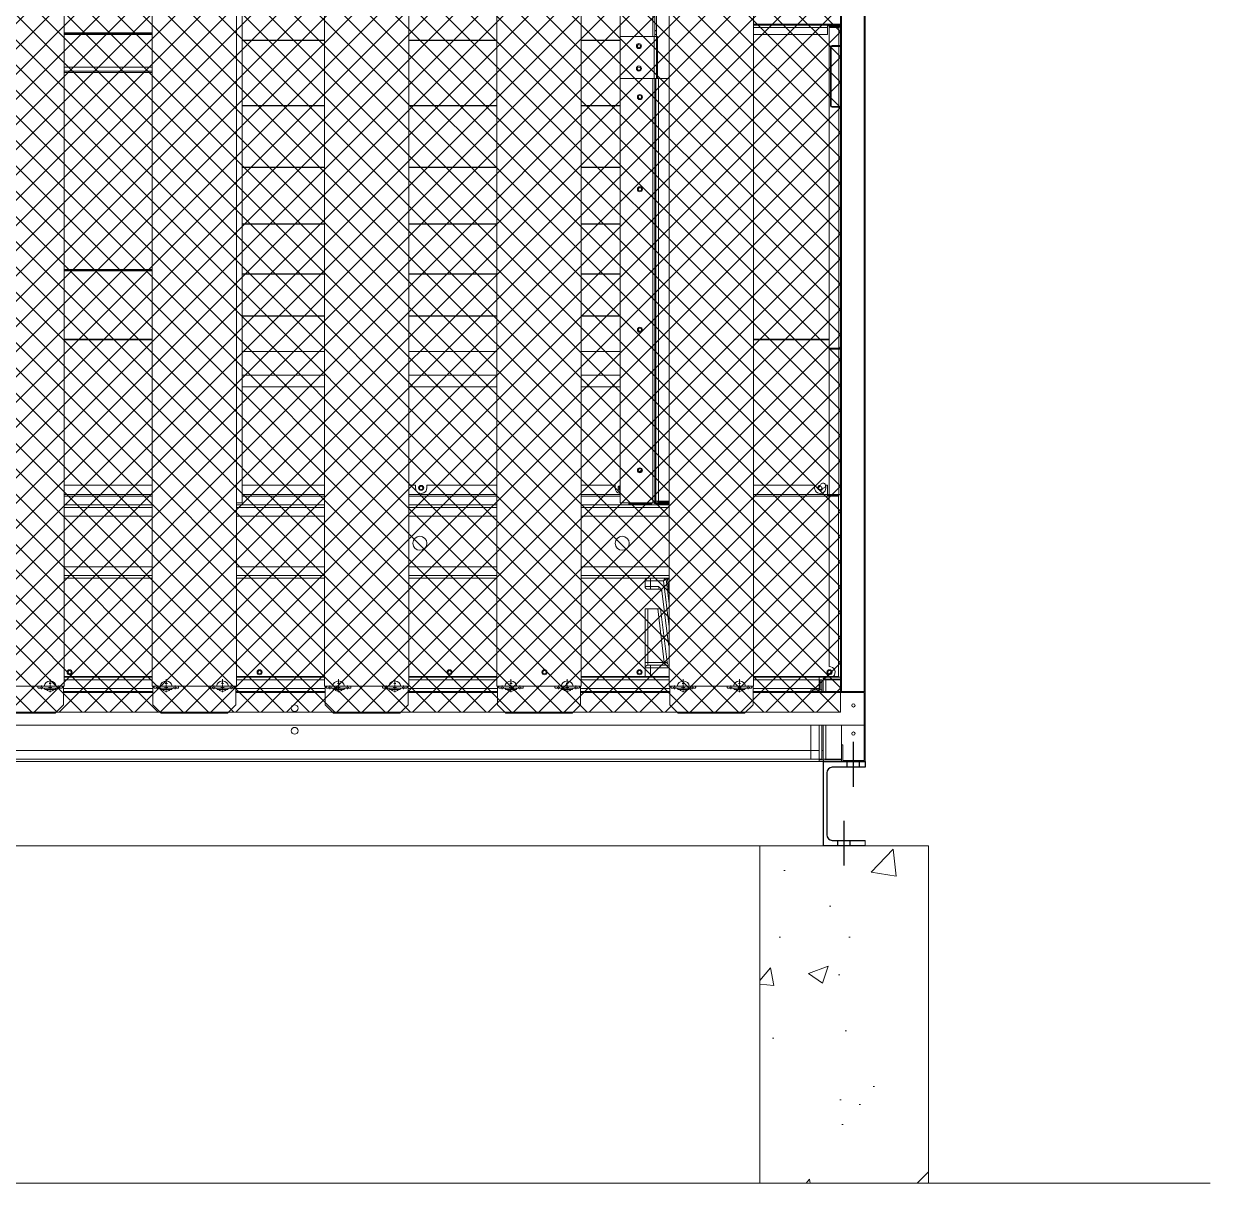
# Model space of a CAD drawing. Header units: millimetres. Extents: x -17070 to 40435, y -291348 to 29674.
# Drawn here: x 31982 to 34093, y 15712 to 17774 of the extents above; entities that cross this region are included whole.
import ezdxf

# ---------------------------------------------------------------- set-up
doc = ezdxf.new("R2010")
doc.units = ezdxf.units.MM
for name, pattern in [('ACISOTGL', [3, 2, -1]), ('CENTER', [2, 1.25, -0.25, 0.25, -0.25]), ('CENTERX2', [4, 2.5, -0.5, 0.5, -0.5])]:
    doc.linetypes.add(name, pattern=pattern)
for name, color, linetype, lineweight in [('AM_0', 7, 'Continuous', 50), ('AM_3', 6, 'ACISOTGL', 9), ('AM_7', 4, 'CENTER', 9)]:
    doc.layers.add(name, color=color, linetype=linetype, lineweight=lineweight)
doc.layers.add('냉각탑_기초', color=23, linetype='Continuous')

# ---------------------------------------------------------------- blocks, each defined once
blk = doc.blocks.new('2')
at = {"lineweight": 5}
h = blk.add_hatch(dxfattribs=at)
h.set_pattern_fill('ANSI37', scale=10)
h.set_pattern_definition([(45, (-1081643.614, -471753.683), (-22.4506403, 22.4506403), []), (135, (-1081643.614, -471753.683), (-22.4506403, -22.4506403), [])])
h.paths.add_polyline_path([(33434.7, 16549.7), (33434.7, 18649.7), (30525.7, 18649.7), (30525.7, 16549.7)])
at = {"lineweight": 20}
for p, q in [((33436.6, 19461.7), (33436.6, 16584.7)), ((33476.6, 19459.7), (33476.6, 16586.7)), ((33478.6, 19461.7), (33478.6, 16461.7)), ((33434.7, 18649.7), (33434.7, 16549.7)), ((32053.6, 16595.7), (32053.6, 18608.7)), ((32210.2, 16595.7), (32210.2, 18608.7)), ((32360.2, 16595.7), (32360.2, 18608.7)), ((32516.8, 16595.7), (32516.8, 18608.7)), ((32666.8, 16595.7), (32666.8, 18608.7)), ((32823.4, 16595.7), (32823.4, 18608.7)), ((32973.4, 16595.7), (32973.4, 18608.7)), ((33130, 16595.7), (33130, 18608.7)), ((33280, 16595.7), (33280, 18608.7)), ((31903.6, 16595.7), (32053.6, 16595.7)), ((32052.6, 16595.7), (32052.6, 16562.7)), ((32210.2, 16595.7), (32360.2, 16595.7)), ((32211.2, 16595.7), (32211.2, 16562.7)), ((32359.2, 16595.7), (32359.2, 16562.7)), ((32516.8, 16595.7), (32666.8, 16595.7)), ((32517.8, 16595.7), (32517.8, 16562.7)), ((32665.8, 16595.7), (32665.8, 16562.7)), ((32823.4, 16595.7), (32973.4, 16595.7)), ((32824.4, 16595.7), (32824.4, 16562.7)), ((32972.4, 16595.7), (32972.4, 16562.7)), ((33130, 16595.7), (33280, 16595.7)), ((33131, 16595.7), (33131, 16562.7)), ((33279, 16595.7), (33279, 16562.7)), ((32211.2, 16586.7), (32052.6, 16586.7)), ((32211.2, 16584.7), (32052.6, 16584.7)), ((32517.8, 16586.7), (32359.2, 16586.7)), ((32517.8, 16584.7), (32359.2, 16584.7)), ((32824.4, 16586.7), (32665.8, 16586.7)), ((32824.4, 16584.7), (32665.8, 16584.7)), ((33131, 16586.7), (32972.4, 16586.7)), ((33131, 16584.7), (32972.4, 16584.7)), ((33478.6, 16586.7), (33279, 16586.7)), ((33476.6, 16584.7), (33279, 16584.7)), ((33476.6, 16584.7), (33476.6, 16463.7)), ((33434.7, 16549.7), (30525.7, 16549.7)), ((32052.6, 16562.7), (32037.6, 16547.7)), ((32211.2, 16562.7), (32226.2, 16547.7)), ((32359.2, 16562.7), (32344.2, 16547.7)), ((32517.8, 16562.7), (32532.8, 16547.7)), ((32665.8, 16562.7), (32650.8, 16547.7)), ((32824.4, 16562.7), (32839.4, 16547.7)), ((32972.4, 16562.7), (32957.4, 16547.7)), ((33131, 16562.7), (33146, 16547.7)), ((33279, 16562.7), (33264, 16547.7)), ((31919.6, 16547.7), (32037.6, 16547.7)), ((32226.2, 16547.7), (32344.2, 16547.7)), ((32532.8, 16547.7), (32650.8, 16547.7)), ((32839.4, 16547.7), (32957.4, 16547.7)), ((33146, 16547.7), (33264, 16547.7)), ((30480.6, 16526.7), (33476.6, 16526.7)), ((33436.6, 16461.7), (33436.6, 16526.7)), ((33436.6, 16491.7), (33438.6, 16491.7)), ((33438.6, 16463.7), (33438.6, 16491.7)), ((33478.6, 16461.7), (33436.6, 16461.7)), ((33476.6, 16463.7), (33438.6, 16463.7))]:
    blk.add_line(p, q, dxfattribs=at)
at = {"color": 7, "lineweight": 20}
for p, q in [((33436.6, 18454.3), (33436.6, 17501.1)), ((33478.6, 18435.7), (33478.6, 17519.7)), ((32370.3, 16921.8), (32370.3, 18336.5)), ((33478.6, 16616.8), (33478.6, 17519.7)), ((32053.6, 16918.3), (32210.2, 16918.3)), ((32053.6, 16913.6), (32210.2, 16913.6)), ((32360.2, 16918.3), (32516.8, 16918.3)), ((32360.2, 16913.6), (32516.8, 16913.6)), ((32666.8, 16918.3), (32823.4, 16918.3)), ((32666.8, 16913.6), (32823.4, 16913.6)), ((32973.4, 16918.3), (33130, 16918.3)), ((32973.4, 16913.6), (33130, 16913.6)), ((32053.6, 16898.3), (32210.2, 16898.3)), ((32360.2, 16898.3), (32516.8, 16898.3)), ((32666.8, 16898.3), (32823.4, 16898.3)), ((32973.4, 16898.3), (33130, 16898.3)), ((32210.2, 16808.3), (32053.6, 16808.3)), ((32516.8, 16808.3), (32360.2, 16808.3)), ((32823.4, 16808.3), (32666.8, 16808.3)), ((33130, 16808.3), (32973.4, 16808.3)), ((32210.2, 16793), (32053.6, 16793)), ((32210.2, 16788.3), (32053.6, 16788.3)), ((32516.8, 16793), (32360.2, 16793)), ((32516.8, 16788.3), (32360.2, 16788.3)), ((32823.4, 16793), (32666.8, 16793)), ((32823.4, 16788.3), (32666.8, 16788.3)), ((33130, 16793), (32973.4, 16793)), ((33130, 16788.3), (32973.4, 16788.3)), ((32210.2, 16613.3), (32053.6, 16613.3)), ((32462.6, 16613.3), (32360.2, 16613.3)), ((32464.6, 16613.3), (32516.8, 16613.3)), ((32666.8, 16613.3), (32823.4, 16613.3)), ((32973.4, 16613.3), (33130, 16613.3)), ((33280, 16613.3), (33431.6, 16613.3)), ((32210.2, 16611.7), (32053.6, 16611.7)), ((32210.2, 16611.7), (32053.6, 16611.7)), ((32210.2, 16607), (32053.6, 16607)), ((32516.8, 16611.7), (32360.2, 16611.7)), ((32462.6, 16611.7), (32360.2, 16611.7)), ((32516.8, 16607), (32360.2, 16607)), ((32464.6, 16611.7), (32516.8, 16611.7)), ((32823.4, 16611.7), (32666.8, 16611.7)), ((32666.8, 16611.7), (32823.4, 16611.7)), ((32823.4, 16607), (32666.8, 16607)), ((33130, 16611.7), (32973.4, 16611.7)), ((32973.4, 16611.7), (33130, 16611.7)), ((33130, 16607), (32973.4, 16607)), ((33396.9, 16611.7), (33280, 16611.7)), ((33280, 16611.7), (33431.6, 16611.7)), ((33396.9, 16607), (33280, 16607)), ((32052.6, 16591.7), (32211.2, 16591.7)), ((32359.2, 16591.7), (32517.8, 16591.7)), ((32665.8, 16591.7), (32824.4, 16591.7)), ((32972.4, 16591.7), (33131, 16591.7)), ((33279, 16591.7), (33396.9, 16591.7)), ((33396.9, 16481.7), (30560.3, 16481.7)), ((33396.9, 16466.4), (30560.3, 16466.4)), ((33396.9, 16461.7), (30560.3, 16461.7))]:
    blk.add_line(p, q, dxfattribs=at)
at = {"color": 7, "lineweight": 20, "ltscale": 0.324833}
for p, q in [((33042.9, 17751.8), (33042.9, 18336.5)), ((33100.9, 17751.8), (33100.9, 18336.5)), ((33104.4, 17751.8), (33104.4, 18336.5))]:
    blk.add_line(p, q, dxfattribs=at)
at = {"color": 7, "lineweight": 20, "ltscale": 0.022222}
blk.add_line((33107.6, 17791.8), (33107.6, 17751.8), dxfattribs=at)
at = {"color": 7, "lineweight": 20, "ltscale": 0.00658}
blk.add_line((33434.6, 17773.6), (33434.6, 17785.5), dxfattribs=at)
at = {"color": 7, "lineweight": 20, "ltscale": 0.000888889}
for p, q in [((33435, 17774.1), (33436.6, 17774.1)), ((33435, 17587.3), (33436.6, 17587.3)), ((33433, 17196.6), (33434.6, 17196.6)), ((33431.5, 16935.3), (33431.5, 16933.7)), ((33057.9, 16919.9), (33057.9, 16921.5)), ((33096.8, 16921.5), (33096.8, 16919.9)), ((32462.6, 16613.3), (32462.6, 16611.7)), ((32464.6, 16611.7), (32464.6, 16613.3)), ((33431.6, 16611.7), (33431.6, 16613.3))]:
    blk.add_line(p, q, dxfattribs=at)
at = {"color": 7, "lineweight": 20, "ltscale": 0.0205}
for p, q in [((33435, 17737.2), (33435, 17774.1)), ((33435, 17624.2), (33435, 17587.3))]:
    blk.add_line(p, q, dxfattribs=at)
at = {"color": 7, "lineweight": 20, "ltscale": 0.366889}
for p, q in [((32053.6, 17758.4), (32210.2, 17758.4)), ((32053.6, 17756.5), (32210.2, 17756.5)), ((32053.6, 17755.3), (32210.2, 17755.3)), ((32053.6, 17696.9), (32210.2, 17696.9)), ((32053.6, 17213.3), (32210.2, 17213.3)), ((32053.6, 17212.2), (32210.2, 17212.2)), ((32053.6, 16936.8), (32210.2, 16936.8)), ((32053.6, 16933.7), (32210.2, 16933.7))]:
    blk.add_line(p, q, dxfattribs=at)
at = {"color": 7, "lineweight": 20, "ltscale": 0.001931}
blk.add_line((33107.6, 17762.6), (33104.4, 17761.2), dxfattribs=at)
at = {"color": 7, "lineweight": 20, "ltscale": 0.001778}
for p, q in [((33104.4, 17755.3), (33107.6, 17755.3)), ((33401.6, 16607), (33398.4, 16607))]:
    blk.add_line(p, q, dxfattribs=at)
at = {"color": 7, "lineweight": 20, "ltscale": 0.119056}
for p, q in [((33280, 17773.6), (33434.6, 17773.6)), ((33280, 17772.6), (33434.6, 17772.6))]:
    blk.add_line(p, q, dxfattribs=at)
at = {"color": 7, "lineweight": 20, "ltscale": 0.106223}
for p, q in [((33411.5, 17771.8), (33280, 17771.8)), ((33411.5, 17767.4), (33280, 17767.4)), ((33280, 17755.3), (33411.5, 17755.3))]:
    blk.add_line(p, q, dxfattribs=at)
at = {"color": 7, "lineweight": 20, "ltscale": 0.011111}
for p, q in [((33431.5, 17771.8), (33411.5, 17771.8)), ((33411.5, 17770.7), (33431.5, 17770.7)), ((33478.6, 17519.7), (33478.6, 17499.7)), ((33478.6, 17499.7), (33478.6, 17519.7)), ((33411.5, 16936.8), (33431.5, 16936.8)), ((33431.5, 16935.3), (33411.5, 16935.3)), ((33411.5, 16933.7), (33431.5, 16933.7))]:
    blk.add_line(p, q, dxfattribs=at)
at = {"color": 7, "lineweight": 20, "ltscale": 0.002435}
blk.add_line((33411.5, 17771.8), (33411.5, 17767.4), dxfattribs=at)
at = {"color": 7, "lineweight": 20, "ltscale": 0.006739}
blk.add_line((33411.5, 17755.3), (33411.5, 17767.4), dxfattribs=at)
at = {"color": 7, "lineweight": 20, "ltscale": 0.000618889}
blk.add_line((33414.6, 17768.6), (33414.6, 17767.4), dxfattribs=at)
at = {"color": 7, "lineweight": 20, "ltscale": 0.009389}
for p, q in [((33414.6, 17768.6), (33431.5, 17768.6)), ((33414.6, 17767.4), (33431.5, 17767.4)), ((33414.6, 17197.2), (33431.5, 17197.2)), ((33414.6, 17195.4), (33431.5, 17195.4)), ((33411.5, 16953.7), (33411.5, 16936.8)), ((33414.6, 16936.8), (33431.5, 16936.8)), ((33478.6, 16616.8), (33478.6, 16633.7))]:
    blk.add_line(p, q, dxfattribs=at)
at = {"color": 7, "lineweight": 20, "ltscale": 0.316783}
blk.add_line((33414.6, 17767.4), (33414.6, 17197.2), dxfattribs=at)
at = {"color": 7, "lineweight": 20, "ltscale": 0.000403556}
blk.add_line((33431.5, 17771.8), (33431.5, 17772.6), dxfattribs=at)
at = {"color": 7, "lineweight": 20, "ltscale": 0.00222}
blk.add_line((33431.5, 17772.6), (33431.5, 17768.6), dxfattribs=at)
at = {"color": 7, "lineweight": 20, "ltscale": 0.000638044}
blk.add_line((33431.5, 17770.7), (33431.5, 17771.8), dxfattribs=at)
at = {"color": 7, "lineweight": 20, "ltscale": 0.017627}
blk.add_line((33431.5, 17735.7), (33431.5, 17767.4), dxfattribs=at)
at = {"color": 7, "lineweight": 20, "ltscale": 0.00164}
for p, q in [((33433, 17769.6), (33433, 17772.6)), ((33434.6, 17769.6), (33434.6, 17772.6))]:
    blk.add_line(p, q, dxfattribs=at)
at = {"color": 7, "lineweight": 20, "ltscale": 0.000590625}
blk.add_line((33434.6, 17772.6), (33434.6, 17773.6), dxfattribs=at)
at = {"color": 7, "lineweight": 20, "ltscale": 0.018559}
blk.add_line((33434.6, 17736.2), (33434.6, 17769.6), dxfattribs=at)
at = {"color": 7, "lineweight": 20, "ltscale": 0.373667}
for p, q in [((32516.8, 17744.9), (32370.3, 17744.9)), ((32516.8, 17744.4), (32370.3, 17744.4)), ((32823.4, 17744.9), (32666.8, 17744.9)), ((32823.4, 17744.4), (32666.8, 17744.4)), ((33042.9, 17744.9), (32973.4, 17744.9)), ((33042.9, 17744.4), (32973.4, 17744.4)), ((32516.8, 17628.8), (32370.3, 17628.8)), ((32516.8, 17628.3), (32370.3, 17628.3)), ((32823.4, 17628.8), (32666.8, 17628.8)), ((32823.4, 17628.3), (32666.8, 17628.3)), ((33042.9, 17628.8), (32973.4, 17628.8)), ((33042.9, 17628.3), (32973.4, 17628.3)), ((32516.8, 17519), (32370.3, 17519)), ((32516.8, 17518.5), (32370.3, 17518.5)), ((32823.4, 17519), (32666.8, 17519)), ((32823.4, 17518.5), (32666.8, 17518.5)), ((33042.9, 17519), (32973.4, 17519)), ((33042.9, 17518.5), (32973.4, 17518.5)), ((32516.8, 17418.3), (32370.3, 17418.3)), ((32516.8, 17417.9), (32370.3, 17417.9)), ((32823.4, 17418.3), (32666.8, 17418.3)), ((32823.4, 17417.9), (32666.8, 17417.9)), ((33042.9, 17418.3), (32973.4, 17418.3)), ((33042.9, 17417.9), (32973.4, 17417.9)), ((32516.8, 17329.4), (32370.3, 17329.4)), ((32516.8, 17329.1), (32370.3, 17329.1)), ((32823.4, 17329.4), (32666.8, 17329.4)), ((32823.4, 17329.1), (32666.8, 17329.1)), ((33042.9, 17329.4), (32973.4, 17329.4)), ((33042.9, 17329.1), (32973.4, 17329.1)), ((32516.8, 17254.5), (32370.3, 17254.5)), ((32516.8, 17254.2), (32370.3, 17254.2)), ((32823.4, 17254.5), (32666.8, 17254.5)), ((32823.4, 17254.2), (32666.8, 17254.2)), ((33042.9, 17254.5), (32973.4, 17254.5)), ((33042.9, 17254.2), (32973.4, 17254.2)), ((32516.8, 17191.5), (32370.3, 17191.5)), ((32516.8, 17191.3), (32370.3, 17191.3)), ((32823.4, 17191.5), (32666.8, 17191.5)), ((32823.4, 17191.3), (32666.8, 17191.3)), ((33042.9, 17191.5), (32973.4, 17191.5)), ((33042.9, 17191.3), (32973.4, 17191.3)), ((32516.8, 17149.1), (32370.3, 17149.1)), ((32516.8, 17149), (32370.3, 17149)), ((32823.4, 17149.1), (32666.8, 17149.1)), ((32823.4, 17149), (32666.8, 17149)), ((33042.9, 17149.1), (32973.4, 17149.1)), ((33042.9, 17149), (32973.4, 17149)), ((32516.8, 17128.5), (32370.3, 17128.5)), ((32516.8, 17128.4), (32370.3, 17128.4)), ((32823.4, 17128.5), (32666.8, 17128.5)), ((32823.4, 17128.4), (32666.8, 17128.4)), ((33042.9, 17128.5), (32973.4, 17128.5)), ((33042.9, 17128.4), (32973.4, 17128.4)), ((32370.3, 16936.8), (32516.8, 16936.8)), ((32370.3, 16933.7), (32516.8, 16933.7)), ((32666.8, 16936.8), (32823.4, 16936.8)), ((32666.8, 16933.7), (32823.4, 16933.7)), ((32973.4, 16936.8), (33042.9, 16936.8)), ((32973.4, 16933.7), (33042.9, 16933.7))]:
    blk.add_line(p, q, dxfattribs=at)
at = {"color": 7, "lineweight": 20, "ltscale": 0.033333}
for p, q in [((33102.9, 17751.8), (33042.9, 17751.8)), ((33042.9, 17676.8), (33102.9, 17676.8))]:
    blk.add_line(p, q, dxfattribs=at)
at = {"color": 7, "lineweight": 20, "ltscale": 0.041667}
for p, q in [((33042.9, 17676.8), (33042.9, 17751.8)), ((33102.9, 17751.8), (33102.9, 17676.8)), ((33107.6, 17751.8), (33107.6, 17676.8)), ((33109.1, 17751.8), (33109.1, 17676.8))]:
    blk.add_line(p, q, dxfattribs=at)
at = {"color": 7, "lineweight": 20, "ltscale": 0.002611}
for p, q in [((33102.9, 17751.8), (33107.6, 17751.8)), ((33102.9, 17676.8), (33107.6, 17676.8)), ((33105.9, 16925), (33110.6, 16925)), ((33396.9, 16611.7), (33396.9, 16607)), ((33403.6, 16607), (33408.3, 16607)), ((33401.6, 16589.7), (33396.9, 16589.7)), ((33396.9, 16466.4), (33396.9, 16461.7)), ((33401.6, 16466.4), (33396.9, 16466.4)), ((33403.6, 16466.4), (33408.3, 16466.4))]:
    blk.add_line(p, q, dxfattribs=at)
at = {"color": 7, "lineweight": 20, "ltscale": 0.000833333}
for p, q in [((33107.6, 17751.8), (33109.1, 17751.8)), ((33107.6, 17676.8), (33109.1, 17676.8)), ((33431.5, 16936.8), (33431.5, 16935.3)), ((33102.4, 16921.8), (33100.9, 16921.8)), ((33398.4, 16607), (33396.9, 16607)), ((33408.3, 16466.4), (33406.8, 16466.4)), ((33431.1, 16465.2), (33432.6, 16465.2))]:
    blk.add_line(p, q, dxfattribs=at)
at = {"color": 7, "lineweight": 20, "ltscale": 0.057667}
for p, q in [((33416.6, 17732.6), (33416.6, 17628.8)), ((33418.2, 17732.6), (33418.2, 17628.8))]:
    blk.add_line(p, q, dxfattribs=at)
at = {"color": 7, "lineweight": 20, "ltscale": 0.007667}
for p, q in [((33419.7, 17735.7), (33433.5, 17735.7)), ((33419.7, 17734.1), (33433.5, 17734.1)), ((33419.7, 17627.3), (33433.5, 17627.3)), ((33433.5, 17625.7), (33419.7, 17625.7))]:
    blk.add_line(p, q, dxfattribs=at)
at = {"color": 7, "lineweight": 20, "ltscale": 0.059333}
blk.add_line((33431.5, 17627.3), (33431.5, 17734.1), dxfattribs=at)
at = {"color": 7, "lineweight": 20, "ltscale": 0.059558}
blk.add_line((33434.6, 17627.1), (33434.6, 17734.3), dxfattribs=at)
at = {"color": 7, "lineweight": 20, "ltscale": 0.327778}
for p, q in [((32053.6, 17690.1), (32210.2, 17690.1)), ((32210.2, 17335.9), (32053.6, 17335.9)), ((32210.2, 17334.8), (32053.6, 17334.8))]:
    blk.add_line(p, q, dxfattribs=at)
at = {"color": 7, "lineweight": 20, "ltscale": 0.323889}
for p, q in [((32210.2, 17687.7), (32053.6, 17687.7)), ((32053.6, 17337.4), (32210.2, 17337.4)), ((32053.6, 17336.3), (32210.2, 17336.3))]:
    blk.add_line(p, q, dxfattribs=at)
at = {"color": 7, "lineweight": 20, "ltscale": 0.419444}
for p, q in [((33042.9, 16921.8), (33042.9, 17676.8)), ((33100.9, 16921.8), (33100.9, 17676.8)), ((33104.4, 16921.8), (33104.4, 17676.8))]:
    blk.add_line(p, q, dxfattribs=at)
at = {"color": 7, "lineweight": 20, "ltscale": 0.000833332}
blk.add_line((33105.9, 17676.8), (33104.4, 17676.8), dxfattribs=at)
at = {"color": 7, "lineweight": 20, "ltscale": 0.417667}
for p, q in [((33105.9, 16925), (33105.9, 17676.8)), ((33110.6, 16925), (33110.6, 17676.8))]:
    blk.add_line(p, q, dxfattribs=at)
at = {"color": 7, "lineweight": 20, "ltscale": 0.038056}
blk.add_line((33107.6, 17676.8), (33130, 17676.8), dxfattribs=at)
at = {"color": 7, "lineweight": 20, "ltscale": 0.037222}
blk.add_line((33130, 17676.8), (33109.1, 17676.8), dxfattribs=at)
at = {"color": 7, "lineweight": 20, "ltscale": 0.238045}
blk.add_line((33431.5, 17197.2), (33431.5, 17625.7), dxfattribs=at)
at = {"color": 7, "lineweight": 20, "ltscale": 0.236578}
blk.add_line((33434.6, 17199.4), (33434.6, 17625.2), dxfattribs=at)
at = {"color": 7, "lineweight": 20, "ltscale": 0.491279}
blk.add_line((33436.6, 16616.8), (33436.6, 17501.1), dxfattribs=at)
at = {"color": 7, "lineweight": 20, "ltscale": 0.009222}
blk.add_line((33478.6, 17517.7), (33478.6, 17501.1), dxfattribs=at)
at = {"color": 7, "lineweight": 20, "ltscale": 0.000833656}
for p, q in [((33104.4, 17213.3), (33105.9, 17213.3)), ((33104.4, 17212.2), (33105.9, 17212.2))]:
    blk.add_line(p, q, dxfattribs=at)
at = {"color": 7, "lineweight": 20, "ltscale": 0.134278}
for p, q in [((33280, 17213.3), (33414.6, 17213.3)), ((33280, 17212.2), (33414.6, 17212.2))]:
    blk.add_line(p, q, dxfattribs=at)
at = {"color": 7, "lineweight": 20, "ltscale": 0.008061}
blk.add_line((33434.6, 17196.6), (33434.6, 17211.1), dxfattribs=at)
at = {"color": 7, "lineweight": 20, "ltscale": 0.143679}
for p, q in [((33414.6, 16936.8), (33414.6, 17195.4)), ((33431.5, 16936.8), (33431.5, 17195.4)), ((33434.6, 16936.8), (33434.6, 17195.4))]:
    blk.add_line(p, q, dxfattribs=at)
at = {"color": 7, "lineweight": 20, "ltscale": 0.00103}
blk.add_line((33431.5, 17195.4), (33431.5, 17197.2), dxfattribs=at)
at = {"color": 7, "lineweight": 20, "ltscale": 0.001722}
for p, q in [((33434.6, 17195.4), (33431.5, 17195.4)), ((33411.5, 16933.7), (33411.5, 16936.8)), ((33434.6, 16936.8), (33431.5, 16936.8))]:
    blk.add_line(p, q, dxfattribs=at)
at = {"color": 7, "lineweight": 20, "ltscale": 0.00048142}
blk.add_line((33433, 17196.6), (33433, 17197.5), dxfattribs=at)
at = {"color": 7, "lineweight": 20, "ltscale": 0.000698042}
for p, q in [((33433, 17196.6), (33433, 17195.4)), ((33434.6, 17195.4), (33434.6, 17196.6))]:
    blk.add_line(p, q, dxfattribs=at)
at = {"color": 7, "lineweight": 20, "ltscale": 0.000157563}
blk.add_line((33434.3, 17198.5), (33434.6, 17198.5), dxfattribs=at)
at = {"color": 7, "lineweight": 20, "ltscale": 0.000501055}
blk.add_line((33434.6, 17198.5), (33434.6, 17199.4), dxfattribs=at)
at = {"color": 7, "lineweight": 20, "ltscale": 0.177888}
blk.add_line((32210.2, 16953.7), (32053.6, 16953.7), dxfattribs=at)
at = {"color": 7, "lineweight": 20, "ltscale": 0.171279}
for p, q in [((32516.8, 16953.7), (32370.3, 16953.7)), ((32678.6, 16953.7), (32666.8, 16953.7))]:
    blk.add_line(p, q, dxfattribs=at)
at = {"color": 7, "lineweight": 20, "ltscale": 0.002747}
for p, q in [((32678.6, 16948.7), (32678.6, 16953.7)), ((32698.6, 16953.7), (32698.6, 16948.7)), ((33033.6, 16948.7), (33033.6, 16953.7)), ((33388.6, 16948.7), (33388.6, 16953.7)), ((33408.6, 16953.7), (33408.6, 16948.7))]:
    blk.add_line(p, q, dxfattribs=at)
at = {"color": 7, "lineweight": 20, "ltscale": 0.186111}
for p, q in [((32823.4, 16953.7), (32698.6, 16953.7)), ((33033.6, 16953.7), (32973.4, 16953.7))]:
    blk.add_line(p, q, dxfattribs=at)
at = {"color": 7, "lineweight": 20, "ltscale": 0.000833626}
for p, q in [((33105.9, 16953.7), (33104.4, 16953.7)), ((33104.4, 16936.8), (33105.9, 16936.8)), ((33104.4, 16933.7), (33105.9, 16933.7)), ((33104.4, 16925.2), (33105.9, 16925.2))]:
    blk.add_line(p, q, dxfattribs=at)
at = {"color": 7, "lineweight": 20, "ltscale": 0.119834}
blk.add_line((33388.6, 16953.7), (33280, 16953.7), dxfattribs=at)
at = {"color": 7, "lineweight": 20, "ltscale": 0.001611}
blk.add_line((33411.5, 16953.7), (33408.6, 16953.7), dxfattribs=at)
at = {"color": 7, "lineweight": 20, "ltscale": 0.132556}
for p, q in [((33280, 16936.8), (33411.5, 16936.8)), ((33280, 16933.7), (33411.5, 16933.7))]:
    blk.add_line(p, q, dxfattribs=at)
at = {"color": 7, "lineweight": 20, "ltscale": 0.168309}
blk.add_line((33414.6, 16630.7), (33414.6, 16933.7), dxfattribs=at)
at = {"color": 7, "lineweight": 20, "ltscale": 0.177968}
blk.add_line((33431.1, 16933.7), (33431.1, 16613.3), dxfattribs=at)
at = {"color": 7, "lineweight": 20, "ltscale": 0.180579}
blk.add_line((33434.6, 16936.8), (33434.6, 16611.7), dxfattribs=at)
at = {"color": 7, "lineweight": 20, "ltscale": 0.032222}
for p, q in [((32360.2, 16921.8), (32370.3, 16921.8)), ((33100.9, 16921.8), (33042.9, 16921.8))]:
    blk.add_line(p, q, dxfattribs=at)
at = {"color": 7, "lineweight": 20, "ltscale": 0.000166668}
for p, q in [((33057.9, 16921.8), (33057.9, 16921.5)), ((33098.3, 16921.8), (33098.3, 16921.5))]:
    blk.add_line(p, q, dxfattribs=at)
at = {"color": 7, "lineweight": 20, "ltscale": 0.022444}
blk.add_line((33098.3, 16921.5), (33057.9, 16921.5), dxfattribs=at)
at = {"color": 7, "lineweight": 20, "ltscale": 0.021611}
for p, q in [((33096.8, 16921.5), (33057.9, 16921.5)), ((33096.8, 16919.9), (33057.9, 16919.9))]:
    blk.add_line(p, q, dxfattribs=at)
at = {"color": 7, "lineweight": 20, "ltscale": 0.001111}
for p, q in [((33104.4, 16921.8), (33102.4, 16921.8)), ((33403.6, 16481.7), (33401.6, 16481.7)), ((33432.6, 16465.2), (33434.6, 16465.2))]:
    blk.add_line(p, q, dxfattribs=at)
at = {"color": 7, "lineweight": 20, "ltscale": 0.000961948}
blk.add_line((33104.5, 16923.2), (33106.3, 16923.2), dxfattribs=at)
at = {"color": 7, "lineweight": 20, "ltscale": 0.031389}
for p, q in [((33105.9, 16922.3), (33130, 16922.3)), ((33105.9, 16920.3), (33130, 16920.3))]:
    blk.add_line(p, q, dxfattribs=at)
at = {"color": 7, "lineweight": 20, "ltscale": 0.032}
for p, q in [((33130, 16925), (33110.6, 16925)), ((33130, 16923.5), (33110.6, 16923.5))]:
    blk.add_line(p, q, dxfattribs=at)
at = {"color": 7, "lineweight": 20, "ltscale": 0.005556}
for p, q in [((33086.9, 16783.3), (33086.9, 16773.3)), ((33096.9, 16783.3), (33086.9, 16783.3)), ((33096.9, 16783.3), (33096.9, 16773.3)), ((33096.9, 16773.3), (33086.9, 16773.3)), ((33096.9, 16628.3), (33086.9, 16628.3))]:
    blk.add_line(p, q, dxfattribs=at)
at = {"color": 7, "lineweight": 20, "ltscale": 0.002778}
for p, q in [((33096.9, 16788.3), (33096.9, 16783.3)), ((33096.9, 16768.3), (33091.9, 16768.3)), ((33096.9, 16773.3), (33096.9, 16768.3)), ((33091.9, 16733.3), (33086.9, 16733.3)), ((33091.9, 16638.3), (33086.9, 16638.3)), ((33091.9, 16633.3), (33091.9, 16638.3)), ((33121.2, 16638.3), (33126.2, 16638.9)), ((33096.9, 16633.3), (33091.9, 16633.3)), ((33096.9, 16633.3), (33096.9, 16628.3))]:
    blk.add_line(p, q, dxfattribs=at)
at = {"color": 7, "lineweight": 20, "ltscale": 0.01282}
blk.add_line((33120, 16783.3), (33096.9, 16783.3), dxfattribs=at)
at = {"color": 7, "lineweight": 20, "ltscale": 0.003145}
for q in [(33122.6, 16788.3), (33124.6, 16786.6)]:
    blk.add_line((33120, 16783.3), q, dxfattribs=at)
at = {"color": 7, "lineweight": 20, "ltscale": 0.058129}
blk.add_line((33120, 16783.3), (33130, 16701.7), dxfattribs=at)
at = {"color": 7, "lineweight": 20, "ltscale": 0.059604}
for p, q in [((33124.6, 16786.6), (33130, 16742.7)), ((33126.6, 16786.6), (33130, 16758.9))]:
    blk.add_line(p, q, dxfattribs=at)
at = {"color": 7, "lineweight": 20, "ltscale": 0.000975701}
blk.add_line((33126.6, 16788.3), (33126.6, 16786.6), dxfattribs=at)
at = {"color": 7, "lineweight": 20, "ltscale": 0.019777}
blk.add_line((33130, 16786.6), (33126.6, 16786.6), dxfattribs=at)
at = {"color": 7, "lineweight": 20, "ltscale": 0.007694}
blk.add_line((33096.9, 16773.3), (33110.7, 16773.3), dxfattribs=at)
at = {"color": 7, "lineweight": 20, "ltscale": 0.008376}
blk.add_line((33096.9, 16768.3), (33112, 16768.3), dxfattribs=at)
at = {"color": 7, "lineweight": 20, "ltscale": 0.00286}
for p, q in [((33112, 16768.3), (33110.7, 16773.3)), ((33121.2, 16638.3), (33122.5, 16633.3))]:
    blk.add_line(p, q, dxfattribs=at)
at = {"color": 7, "lineweight": 20, "ltscale": 0.053282}
blk.add_line((33128.4, 16670.1), (33116.8, 16765.3), dxfattribs=at)
at = {"color": 7, "lineweight": 20, "ltscale": 0.052778}
for p, q in [((33086.9, 16733.3), (33086.9, 16638.3)), ((33091.9, 16733.3), (33091.9, 16638.3))]:
    blk.add_line(p, q, dxfattribs=at)
at = {"color": 7, "lineweight": 20, "ltscale": 0.009824}
blk.add_line((33091.9, 16733.3), (33109.6, 16733.3), dxfattribs=at)
at = {"color": 7, "lineweight": 20, "ltscale": 0.053174}
blk.add_line((33121.2, 16638.3), (33109.6, 16733.3), dxfattribs=at)
at = {"color": 7, "lineweight": 20, "ltscale": 0.002799}
blk.add_line((33114.6, 16733.3), (33109.6, 16733.3), dxfattribs=at)
at = {"color": 7, "lineweight": 20, "ltscale": 0.052833}
blk.add_line((33126.2, 16638.9), (33114.6, 16733.3), dxfattribs=at)
at = {"color": 7, "lineweight": 20, "ltscale": 0.005554}
blk.add_line((33086.9, 16628.3), (33086.9, 16638.3), dxfattribs=at)
at = {"color": 7, "lineweight": 20, "ltscale": 0.016305}
blk.add_line((33091.9, 16638.3), (33121.2, 16638.3), dxfattribs=at)
at = {"color": 7, "lineweight": 20, "ltscale": 0.002757}
blk.add_line((33126.3, 16637.7), (33121.4, 16637.7), dxfattribs=at)
at = {"color": 7, "lineweight": 20, "ltscale": 0.000682136}
blk.add_line((33126.2, 16638.9), (33126.3, 16637.7), dxfattribs=at)
at = {"color": 7, "lineweight": 20, "ltscale": 3.09689e-05}
blk.add_line((33128.1, 16634.5), (33128.1, 16634.5), dxfattribs=at)
at = {"color": 7, "lineweight": 20, "ltscale": 0.008333}
for p, q in [((33086.9, 16613.3), (33086.9, 16628.3)), ((33096.9, 16613.3), (33096.9, 16628.3))]:
    blk.add_line(p, q, dxfattribs=at)
at = {"color": 7, "lineweight": 20, "ltscale": 0.019722}
blk.add_line((33096.9, 16633.3), (33130, 16633.3), dxfattribs=at)
at = {"color": 7, "lineweight": 20, "ltscale": 0.020833}
blk.add_line((33096.9, 16628.3), (33130, 16628.3), dxfattribs=at)
at = {"color": 7, "lineweight": 20, "ltscale": 0.002805}
blk.add_line((33436.6, 16611.7), (33436.6, 16616.8), dxfattribs=at)
at = {"color": 7, "lineweight": 20, "ltscale": 0.009611}
for p, q in [((33396.9, 16607), (33396.9, 16589.7)), ((33398.4, 16607), (33398.4, 16589.7)), ((33401.6, 16589.7), (33401.6, 16607))]:
    blk.add_line(p, q, dxfattribs=at)
at = {"color": 7, "lineweight": 20, "ltscale": 0.0085}
for p, q in [((33396.9, 16591.7), (33396.9, 16607)), ((33396.9, 16589.7), (33381.6, 16589.7)), ((33381.6, 16466.4), (33396.9, 16466.4)), ((33396.9, 16466.4), (33396.9, 16481.7)), ((33478.6, 16481.7), (33478.6, 16466.4))]:
    blk.add_line(p, q, dxfattribs=at)
at = {"color": 7, "lineweight": 20, "ltscale": 0.078111}
for p, q in [((33403.6, 16607), (33403.6, 16584.7)), ((33408.3, 16607), (33408.3, 16584.7)), ((33403.6, 16526.7), (33403.6, 16466.4)), ((33408.3, 16526.7), (33408.3, 16466.4))]:
    blk.add_line(p, q, dxfattribs=at)
at = {"color": 7, "lineweight": 20, "ltscale": 0.036444}
for p, q in [((33436.6, 16611.7), (33408.3, 16611.7)), ((33436.6, 16608.5), (33408.3, 16608.5)), ((33436.6, 16607), (33408.3, 16607)), ((33436.6, 16466.4), (33408.3, 16466.4)), ((33408.3, 16466.4), (33436.6, 16466.4)), ((33436.6, 16464.9), (33408.3, 16464.9)), ((33473.9, 16461.7), (33408.3, 16461.7))]:
    blk.add_line(p, q, dxfattribs=at)
at = {"color": 7, "lineweight": 20, "ltscale": 0.000833331}
for p, q in [((33414.6, 16607), (33414.6, 16608.5)), ((33431.1, 16608.5), (33431.1, 16607))]:
    blk.add_line(p, q, dxfattribs=at)
at = {"color": 7, "lineweight": 20, "ltscale": 0.000834306}
for p, q in [((33434.6, 16608.5), (33434.6, 16607)), ((33436.6, 16607), (33436.6, 16608.5))]:
    blk.add_line(p, q, dxfattribs=at)
at = {"color": 7, "lineweight": 20, "ltscale": 0.0685}
for p, q in [((33381.6, 16589.7), (33381.6, 16584.7)), ((33396.9, 16584.7), (33396.9, 16589.7)), ((33401.6, 16584.7), (33401.6, 16589.7)), ((33381.6, 16526.7), (33381.6, 16466.4)), ((33396.9, 16466.4), (33396.9, 16526.7)), ((33401.6, 16466.4), (33401.6, 16526.7))]:
    blk.add_line(p, q, dxfattribs=at)
at = {"color": 7, "lineweight": 20, "ltscale": 0.06}
blk.add_line((33478.6, 16591.7), (33478.6, 16483.7), dxfattribs=at)
at = {"color": 7, "lineweight": 20, "ltscale": 0.060001}
blk.add_line((33478.6, 16591.7), (33478.6, 16483.7), dxfattribs=at)
at = {"color": 1, "linetype": 'CENTERX2', "ltscale": 50}
for p, q in [((33457.6, 16416.7), (33457.6, 16496.7)), ((33441.1, 16276.7), (33441.1, 16356.7))]:
    blk.add_line(p, q, dxfattribs=at)
at = {"color": 7, "lineweight": 20, "ltscale": 0.003809}
blk.add_line((33403.7, 16465.2), (33396.9, 16465.2), dxfattribs=at)
at = {"color": 7, "lineweight": 20, "ltscale": 0.013167}
blk.add_line((33431.1, 16465.2), (33407.4, 16465.2), dxfattribs=at)
at = {"color": 7, "lineweight": 20, "ltscale": 0.000667643}
blk.add_line((33431.1, 16465.2), (33431.1, 16466.4), dxfattribs=at)
at = {"color": 7, "lineweight": 20, "ltscale": 0.00066766}
blk.add_line((33431.1, 16465.2), (33431.1, 16466.4), dxfattribs=at)
at = {"color": 7, "lineweight": 20, "ltscale": 0.000166667}
blk.add_line((33431.1, 16465.2), (33431.1, 16464.9), dxfattribs=at)
at = {"color": 7, "lineweight": 20, "ltscale": 0.00066667}
for p, q in [((33432.6, 16466.4), (33432.6, 16465.2)), ((33436.6, 16465.2), (33436.6, 16466.4))]:
    blk.add_line(p, q, dxfattribs=at)
at = {"color": 7, "lineweight": 20, "ltscale": 0.000667645}
blk.add_line((33434.6, 16465.2), (33434.6, 16466.4), dxfattribs=at)
at = {"color": 7, "lineweight": 20, "ltscale": 0.000666671}
for p, q in [((33478.6, 16466.4), (33478.6, 16465.2)), ((33475.1, 16461.7), (33473.9, 16461.7))]:
    blk.add_line(p, q, dxfattribs=at)
at = {"color": 7, "lineweight": 20, "ltscale": 0.006333}
blk.add_line((33408.3, 16461.7), (33396.9, 16461.7), dxfattribs=at)
at = {"color": 7, "lineweight": 25, "ltscale": 0.125}
for p, q in [((33403.6, 16461.7), (33478.6, 16461.7)), ((33478.6, 16311.7), (33403.6, 16311.7))]:
    blk.add_line(p, q, dxfattribs=at)
at = {"ltscale": 25}
blk.add_line((33403.6, 16461.7), (33403.6, 16311.7), dxfattribs=at)
at = {"color": 7, "lineweight": 25, "ltscale": 0.05125}
for p, q in [((33478.6, 16451.7), (33420.1, 16451.7)), ((33420.1, 16321.7), (33478.6, 16321.7))]:
    blk.add_line(p, q, dxfattribs=at)
for p, q in [((33446.6, 16451.7), (33446.6, 16461.7)), ((33468.6, 16451.7), (33468.6, 16461.7)), ((33430.1, 16311.7), (33430.1, 16321.7)), ((33452.1, 16311.7), (33452.1, 16321.7))]:
    blk.add_line(p, q)
at = {"color": 7, "lineweight": 25, "ltscale": 0.008333}
blk.add_line((33478.6, 16461.7), (33478.6, 16451.7), dxfattribs=at)
at = {"color": 7, "lineweight": 25, "ltscale": 0.091667}
blk.add_line((33410.1, 16441.7), (33410.1, 16331.7), dxfattribs=at)
at = {"color": 7, "lineweight": 15, "ltscale": 0.0625}
blk.add_line((33478.6, 16321.7), (33478.6, 16311.7), dxfattribs=at)
at = {"lineweight": 5}
blk.add_line((30553.6, 16311.7), (33403.6, 16311.7), dxfattribs=at)
at = {"color": 7, "linetype": 'Continuous', "lineweight": 20}
for points in [[(32050.6, 16594, -0.414214), (32049, 16592.4), (32008.2, 16592.4, -0.414214), (32006.6, 16594), (32006.6, 16594.8, -0.414214), (32007.5, 16595.7), (32049.7, 16595.7, -0.414214), (32050.6, 16594.8)], [(32213.2, 16594, 0.414214), (32214.8, 16592.4), (32255.6, 16592.4, 0.414214), (32257.2, 16594), (32257.2, 16594.8, 0.414214), (32256.3, 16595.7), (32214.1, 16595.7, 0.414214), (32213.2, 16594.8)], [(32357.2, 16594, -0.414214), (32355.6, 16592.4), (32314.8, 16592.4, -0.414214), (32313.2, 16594), (32313.2, 16594.8, -0.414214), (32314.1, 16595.7), (32356.3, 16595.7, -0.414214), (32357.2, 16594.8)], [(32519.8, 16594, 0.414214), (32521.4, 16592.4), (32562.2, 16592.4, 0.414214), (32563.8, 16594), (32563.8, 16594.8, 0.414214), (32562.9, 16595.7), (32520.7, 16595.7, 0.414214), (32519.8, 16594.8)], [(32663.8, 16594, -0.414214), (32662.2, 16592.4), (32621.4, 16592.4, -0.414214), (32619.8, 16594), (32619.8, 16594.8, -0.414214), (32620.7, 16595.7), (32662.9, 16595.7, -0.414214), (32663.8, 16594.8)], [(32826.4, 16594, 0.414214), (32828, 16592.4), (32868.8, 16592.4, 0.414214), (32870.4, 16594), (32870.4, 16594.8, 0.414214), (32869.5, 16595.7), (32827.3, 16595.7, 0.414214), (32826.4, 16594.8)], [(32970.4, 16594, -0.414214), (32968.8, 16592.4), (32928, 16592.4, -0.414214), (32926.4, 16594), (32926.4, 16594.8, -0.414214), (32927.3, 16595.7), (32969.5, 16595.7, -0.414214), (32970.4, 16594.8)], [(33133, 16594, 0.414214), (33134.6, 16592.4), (33175.4, 16592.4, 0.414214), (33177, 16594), (33177, 16594.8, 0.414214), (33176.1, 16595.7), (33133.9, 16595.7, 0.414214), (33133, 16594.8)], [(33277, 16594, -0.414214), (33275.4, 16592.4), (33234.6, 16592.4, -0.414214), (33233, 16594), (33233, 16594.8, -0.414214), (33233.9, 16595.7), (33276.1, 16595.7, -0.414214), (33277, 16594.8)]]:
    blk.add_lwpolyline(points, format="xyb", close=True, dxfattribs=at)
at = {"color": 7, "lineweight": 20}
for centre, radius in [((33076.1, 17734.7), 4.5), ((33076.1, 17734.3), 3), ((33076.1, 17694.7), 4.5), ((33076.1, 17694.3), 3), ((33077.9, 17643.9), 4.5), ((33077.9, 17643.9), 3), ((33077.9, 17479.9), 4.5), ((33077.9, 17479.9), 3), ((33077.9, 17229.9), 4.5), ((33077.9, 17229.9), 3), ((33077.9, 16979.9), 4.5), ((33077.9, 16979.9), 3), ((32688.6, 16948.7), 4.5), ((32688.6, 16948.7), 3), ((33398.6, 16948.7), 3), ((32686.4, 16850.1), 12.5), ((33046.4, 16850.1), 12.5), ((32063.1, 16620.7), 4.5), ((32063.1, 16620.7), 3), ((32401.1, 16620.7), 4.5), ((32401.1, 16620.7), 3), ((32739.1, 16620.7), 4.5), ((32739.1, 16620.7), 3), ((32908.1, 16620.7), 4.5), ((32908.1, 16620.7), 3), ((33077.1, 16620.7), 4.5), ((33077.1, 16620.7), 3), ((33415.1, 16620.7), 4.5), ((33415.1, 16620.7), 3), ((32463.6, 16556.7), 6), ((33457.6, 16561.7), 3), ((32463.6, 16516.7), 6), ((33457.6, 16511.7), 3)]:
    blk.add_circle(centre, radius, dxfattribs=at)
for centre, radius, start, end in [((33076.1, 17734.6), 3, 182.8657, 357.1338), ((33419.7, 17732.6), 3.1, 90, 180), ((33419.7, 17732.6), 1.5, 90, 180), ((33433.5, 17737.2), 1.5, 270, 0), ((33433.5, 17737.2), 3.1, 270, 359.2965), ((33076.1, 17694.6), 3, 182.8657, 357.1338), ((33419.7, 17628.8), 3.1, 180, 270), ((33419.7, 17628.8), 1.5, 180, 270), ((33433.5, 17624.2), 3.1, 0.7035, 90), ((33433.5, 17624.2), 1.5, 0, 90), ((33475.5, 17320.6), 3.1, 0, 0.1902), ((33043.6, 16948.7), 4.5, 98.9522, 261.0478), ((33043.6, 16948.7), 3, 103.4934, 256.5066), ((33398.6, 16948.7), 4.5, 83.2313, 353.3119), ((33403.6, 16952.7), 4.5, 263.2313, 173.3119), ((33431.1, 16967.2), 3.5, 359.2275, 0), ((33475.1, 16958.2), 3.5, 0, 0.1806), ((32688.6, 16948.7), 10, 179.9999, 0), ((33043.6, 16948.7), 10, 179.9999, 265.9846), ((33398.6, 16948.7), 10, 179.9999, 0), ((33096.8, 16923), 3.1, 270, 337.2261), ((33105.9, 16923.8), 3.5, 214.8499, 270), ((33105.9, 16923.8), 1.5, 180, 270), ((33110.6, 16925), 4.7, 180, 215.054), ((33110.6, 16925), 1.5, 180, 270), ((33110.6, 16925), 4.7, 269.1104, 270), ((33091.9, 16783.3), 5, 90, 180), ((33106.1, 16793), 4.7, 269.7193, 270), ((33122.6, 16786.3), 2, 7, 90), ((33091.9, 16773.3), 5, 180, 270), ((33112, 16763.3), 5, 7, 90), ((33130.4, 16670.3), 2, 187, 257.0587), ((33131.3, 16638.3), 4.97, 189.5376, 207.8079), ((33091.9, 16628.3), 5, 90, 180), ((33415.1, 16620.7), 10, 312.269, 92.8662), ((33408.3, 16607), 4.7, 90, 180), ((33408.3, 16607), 1.5, 90, 180), ((33408.3, 16466.4), 4.7, 180, 270), ((33408.3, 16466.4), 1.5, 180, 270), ((33475.1, 16465.2), 3.5, 359.9958, 0), ((33440.1, 16465.2), 3.5, 269.0991, 270), ((33473.9, 16466.4), 4.7, 270, 270.0053), ((33475.1, 16465.2), 3.5, 270, 270.002)]:
    blk.add_arc(centre, radius, start, end, dxfattribs=at)
at = {"color": 7, "lineweight": 25}
for centre, start, end in [((33420.1, 16441.7), 90, 180), ((33420.1, 16331.7), 180, 270)]:
    blk.add_arc(centre, 10, start, end, dxfattribs=at)
at = {"color": 7, "lineweight": 20}
for centre, major_axis, ratio, start_param, end_param in [((33431.5, 17769.6), (3.1, 0), 0.69625, 4.712389, 6.283185), ((33431.5, 17769.6), (1.5, 0), 0.69625, 4.712389, 6.283185), ((33431.5, 17199.4), (3.1, 0), 0.69625, 4.712389, 6.283185), ((33079.9, 16977), (-3, 0), 0.866065, 4.383305, 6.261411), ((33079.9, 16976.2), (-3, 0), 0.866065, 4.455933, 5.966795), ((33126.6, 16786.3), (2.04, -0.25), 0.114003, 1.614037, 3.169971), ((33431.1, 16736.4), (-3.5, 0), 0.999957, 3.141593, 3.156018), ((33431.1, 16730.8), (-3.5, 0), 0.999957, 3.141593, 3.156996), ((33431.1, 16698.2), (3.5, 0), 0.999957, 6.280156, 6.283185), ((33431.1, 16697.9), (3.5, 0), 0.999957, 6.278577, 6.283185), ((33431.1, 16693.3), (-3.5, 0), 0.999957, 3.122646, 3.141593), ((33431.1, 16692.3), (-3.5, 0), 0.999957, 3.131591, 3.141593), ((33431.1, 16687.6), (3.5, 0), 0.999957, 6.270899, 6.283185), ((33431.1, 16687.3), (3.5, 0), 0.999957, 6.270774, 6.283185), ((33431.1, 16638.2), (-3.5, 0), 0.999985, 3.141593, 3.145729), ((33431.1, 16633.2), (3.5, 0), 0.999966, 0, 0.019433)]:
    blk.add_ellipse(centre, major_axis=major_axis, ratio=ratio, start_param=start_param, end_param=end_param, dxfattribs=at)
blk.add_open_spline([(33116.8, 16765.3), (33116.7, 16765.6), (33116.6, 16765.9), (33116.6, 16766.3), (33116.3, 16767), (33116.1, 16767.6), (33115.9, 16767.9), (33115.5, 16768.6), (33115.1, 16769.2), (33114.9, 16769.5), (33114.3, 16770.1), (33113.8, 16770.7), (33113.5, 16771), (33112.8, 16771.6), (33112.2, 16772.1), (33111.8, 16772.4), (33111.4, 16772.8), (33111, 16773.1), (33110.9, 16773.2), (33110.8, 16773.2), (33110.7, 16773.3)], degree=5, knots=[0, 0, 0, 0, 0, 0, 2.255207, 2.255207, 2.255207, 4.814432, 4.814432, 4.814432, 7.821683, 7.821683, 7.821683, 11.452376, 11.452376, 11.452376, 15.709177, 15.709177, 15.709177, 16.735649, 16.735649, 16.735649, 16.735649, 16.735649, 16.735649], dxfattribs=at)
at = {"layer": 'AM_0', "lineweight": 20}
for points in [[(32039.8, 16592.4, 0.228571), (32039.4, 16592.2), (32037.8, 16590.2, -0.228571), (32037, 16589.8), (32020.2, 16589.8, -0.228571), (32019.3, 16590.2), (32017.7, 16592.2, 0.228571), (32017.3, 16592.4)], [(32223.9, 16592.4, -0.228571), (32224.3, 16592.2), (32225.9, 16590.2, 0.228571), (32226.8, 16589.8), (32243.6, 16589.8, 0.228571), (32244.4, 16590.2), (32246, 16592.2, -0.228571), (32246.4, 16592.4)], [(32346.4, 16592.4, 0.228571), (32346, 16592.2), (32344.4, 16590.2, -0.228571), (32343.6, 16589.8), (32326.8, 16589.8, -0.228571), (32325.9, 16590.2), (32324.3, 16592.2, 0.228571), (32323.9, 16592.4)], [(32530.5, 16592.4, -0.228571), (32530.9, 16592.2), (32532.5, 16590.2, 0.228571), (32533.4, 16589.8), (32550.2, 16589.8, 0.228571), (32551, 16590.2), (32552.6, 16592.2, -0.228571), (32553, 16592.4)], [(32653, 16592.4, 0.228571), (32652.6, 16592.2), (32651, 16590.2, -0.228571), (32650.2, 16589.8), (32633.4, 16589.8, -0.228571), (32632.5, 16590.2), (32630.9, 16592.2, 0.228571), (32630.5, 16592.4)], [(32837.1, 16592.4, -0.228571), (32837.5, 16592.2), (32839.1, 16590.2, 0.228571), (32840, 16589.8), (32856.8, 16589.8, 0.228571), (32857.6, 16590.2), (32859.2, 16592.2, -0.228571), (32859.6, 16592.4)], [(32959.6, 16592.4, 0.228571), (32959.2, 16592.2), (32957.6, 16590.2, -0.228571), (32956.8, 16589.8), (32940, 16589.8, -0.228571), (32939.1, 16590.2), (32937.5, 16592.2, 0.228571), (32937.1, 16592.4)], [(33143.7, 16592.4, -0.228571), (33144.1, 16592.2), (33145.7, 16590.2, 0.228571), (33146.6, 16589.8), (33163.4, 16589.8, 0.228571), (33164.2, 16590.2), (33165.8, 16592.2, -0.228571), (33166.2, 16592.4)], [(33266.2, 16592.4, 0.228571), (33265.8, 16592.2), (33264.2, 16590.2, -0.228571), (33263.4, 16589.8), (33246.6, 16589.8, -0.228571), (33245.7, 16590.2), (33244.1, 16592.2, 0.228571), (33243.7, 16592.4)]]:
    blk.add_lwpolyline(points, format="xyb", dxfattribs=at)
for centre, radius, start, end in [((32028.6, 16594.4), 10.8, 6.7772, 173.2228), ((32235.2, 16594.4), 10.8, 6.7772, 173.2228), ((32335.2, 16594.4), 10.8, 6.7772, 173.2228), ((32541.8, 16594.4), 10.8, 6.7772, 173.2228), ((32641.8, 16594.4), 10.8, 6.7772, 173.2228), ((32848.4, 16594.4), 10.8, 6.7772, 173.2228), ((32948.4, 16594.4), 10.8, 6.7772, 173.2228), ((33155, 16594.4), 10.8, 6.7772, 173.2228), ((33255, 16594.4), 10.8, 6.7772, 173.2228), ((32028.6, 16594.6), 7.94, 217.5497, 322.4503), ((32235.2, 16594.6), 7.94, 217.5497, 322.4503), ((32335.2, 16594.6), 7.94, 217.5497, 322.4503), ((32541.8, 16594.6), 7.94, 217.5497, 322.4503), ((32641.8, 16594.6), 7.94, 217.5497, 322.4503), ((32848.4, 16594.6), 7.94, 217.5497, 322.4503), ((32948.4, 16594.6), 7.94, 217.5497, 322.4503), ((33155, 16594.7), 7.94, 217.5497, 322.4503), ((33255, 16594.7), 7.94, 217.5497, 322.4503)]:
    blk.add_arc(centre, radius, start, end, dxfattribs=at)
at = {"layer": 'AM_3', "lineweight": 20}
for p, q in [((32011.1, 16592.1), (32011.1, 16595.7)), ((32015.1, 16592.1), (32015.1, 16595.7)), ((32028.3, 16601), (32028.3, 16602.2)), ((32028.8, 16601), (32028.8, 16602.2)), ((32042.1, 16592.1), (32042.1, 16595.7)), ((32046.1, 16592.1), (32046.1, 16595.7)), ((32217.7, 16592.1), (32217.7, 16595.7)), ((32221.7, 16592.1), (32221.7, 16595.7)), ((32234.9, 16601), (32234.9, 16602.2)), ((32235.4, 16601), (32235.4, 16602.2)), ((32248.7, 16592.1), (32248.7, 16595.7)), ((32252.7, 16592.1), (32252.7, 16595.7)), ((32317.7, 16592.1), (32317.7, 16595.7)), ((32321.7, 16592.1), (32321.7, 16595.7)), ((32334.9, 16601), (32334.9, 16602.2)), ((32335.4, 16601), (32335.4, 16602.2)), ((32348.7, 16592.1), (32348.7, 16595.7)), ((32352.7, 16592.1), (32352.7, 16595.7)), ((32524.3, 16592.1), (32524.3, 16595.7)), ((32528.3, 16592.1), (32528.3, 16595.7)), ((32541.5, 16601), (32541.5, 16602.2)), ((32542, 16601), (32542, 16602.2)), ((32555.3, 16592.1), (32555.3, 16595.7)), ((32559.3, 16592.1), (32559.3, 16595.7)), ((32624.3, 16592.1), (32624.3, 16595.7)), ((32628.3, 16592.1), (32628.3, 16595.7)), ((32641.5, 16601), (32641.5, 16602.2)), ((32642, 16601), (32642, 16602.2)), ((32655.3, 16592.1), (32655.3, 16595.7)), ((32659.3, 16592.1), (32659.3, 16595.7)), ((32830.9, 16592.1), (32830.9, 16595.7)), ((32834.9, 16592.1), (32834.9, 16595.7)), ((32848.1, 16601), (32848.1, 16602.2)), ((32848.6, 16601), (32848.6, 16602.2)), ((32861.9, 16592.1), (32861.9, 16595.7)), ((32865.9, 16592.1), (32865.9, 16595.7)), ((32930.9, 16592.1), (32930.9, 16595.7)), ((32934.9, 16592.1), (32934.9, 16595.7)), ((32948.1, 16601), (32948.1, 16602.2)), ((32948.6, 16601), (32948.6, 16602.2)), ((32961.9, 16592.1), (32961.9, 16595.7)), ((32965.9, 16592.1), (32965.9, 16595.7)), ((33137.5, 16592.1), (33137.5, 16595.7)), ((33141.5, 16592.1), (33141.5, 16595.7)), ((33154.7, 16601), (33154.7, 16602.2)), ((33155.2, 16601), (33155.2, 16602.2)), ((33168.5, 16592.1), (33168.5, 16595.7)), ((33172.5, 16592.1), (33172.5, 16595.7)), ((33237.5, 16592.1), (33237.5, 16595.7)), ((33241.5, 16592.1), (33241.5, 16595.7)), ((33254.7, 16601), (33254.7, 16602.2)), ((33255.2, 16601), (33255.2, 16602.2)), ((33268.5, 16592.1), (33268.5, 16595.7)), ((33272.5, 16592.1), (33272.5, 16595.7))]:
    blk.add_line(p, q, dxfattribs=at)
for centre in [(32028.6, 16591.4), (32235.2, 16591.4), (32335.2, 16591.4), (32541.8, 16591.4), (32641.8, 16591.4), (32848.4, 16591.4), (32948.4, 16591.4), (33155, 16591.4), (33255, 16591.4)]:
    blk.add_arc(centre, 9.57, 78.69, 101.31, dxfattribs=at)
at = {"layer": 'AM_7', "lineweight": 20}
for p, q in [((32013.1, 16590.5), (32013.1, 16597.3)), ((32031.6, 16593.4), (32025.5, 16593.4)), ((32028.6, 16585.3), (32028.6, 16608.4)), ((32044.1, 16590.5), (32044.1, 16597.3)), ((32219.7, 16590.5), (32219.7, 16597.3)), ((32232.1, 16593.4), (32238.2, 16593.4)), ((32235.2, 16585.3), (32235.2, 16608.4)), ((32250.7, 16590.5), (32250.7, 16597.3)), ((32319.7, 16590.5), (32319.7, 16597.3)), ((32338.2, 16593.4), (32332.1, 16593.4)), ((32335.2, 16585.3), (32335.2, 16608.4)), ((32350.7, 16590.5), (32350.7, 16597.3)), ((32526.3, 16590.5), (32526.3, 16597.3)), ((32538.7, 16593.4), (32544.8, 16593.4)), ((32541.8, 16585.3), (32541.8, 16608.4)), ((32557.3, 16590.5), (32557.3, 16597.3)), ((32626.3, 16590.5), (32626.3, 16597.3)), ((32644.8, 16593.4), (32638.7, 16593.4)), ((32641.8, 16585.3), (32641.8, 16608.4)), ((32657.3, 16590.5), (32657.3, 16597.3)), ((32832.9, 16590.5), (32832.9, 16597.3)), ((32845.3, 16593.4), (32851.4, 16593.4)), ((32848.4, 16585.3), (32848.4, 16608.4)), ((32863.9, 16590.5), (32863.9, 16597.3)), ((32932.9, 16590.5), (32932.9, 16597.3)), ((32951.4, 16593.4), (32945.3, 16593.4)), ((32948.4, 16585.3), (32948.4, 16608.4)), ((32963.9, 16590.5), (32963.9, 16597.3)), ((33139.5, 16590.5), (33139.5, 16597.3)), ((33151.9, 16593.5), (33158, 16593.5)), ((33155, 16585.3), (33155, 16608.4)), ((33170.5, 16590.5), (33170.5, 16597.3)), ((33239.5, 16590.5), (33239.5, 16597.3)), ((33258, 16593.5), (33251.9, 16593.5)), ((33255, 16585.3), (33255, 16608.4)), ((33270.5, 16590.5), (33270.5, 16597.3))]:
    blk.add_line(p, q, dxfattribs=at)

msp = doc.modelspace()

# ---------------------------------------------------------------- hatches: boundary and pattern name
at = {"layer": '냉각탑_기초', "lineweight": 20, "ltscale": 30}
h = msp.add_hatch(dxfattribs=at)
h.set_pattern_fill('AR-CONC', color=256, scale=50, style=0)
h.set_pattern_definition([(50, (16532.55, -229.6), (358.63, -31.376), [37.5, -412.5]), (355, (16532.55, -229.6), (-69.3757, 376.096), [30, -330]), (100.4514, (16562.44, -232.22), (289.2547, 344.72), [31.87, -350.571]), (46.1842, (16532.55, -129.6), (533.6205, -82.7595), [56.25, -618.75]), (96.6356, (16577, -136.5), (467.331, 487.059), [47.805, -525.856]), (351.1842, (16532.55, -129.6), (467.331, 487.059), [45, -495]), (21, (16582.55, -154.6), (298.4535, -201.3094), [37.5, -412.5]), (326, (16582.55, -154.6), (121.6577, 362.575), [30, -330]), (71.4514, (16607.43, -171.4), (420.1113, 161.265), [31.87, -350.571]), (37.5, (16532.55, -229.61), (6.0799, 166.4469), [0, -326, 0, -335, 0, -331.25]), (7.5, (16532.55, -229.61), (131.5348, 197.2059), [0, -191, 0, -318.5, 0, -126.25]), (327.5, (16421.05, -229.61), (266.9112, -11.2774), [0, -125, 0, -390, 0, -517.5]), (317.5, (16371.05, -229.6), (291.593, 50.0525), [0, -162.5, 0, -259, 0, -367.5])])
h.paths.add_polyline_path([(33291.1, 16311.7), (33591.1, 16311.7), (33591.1, 15711.7), (33291.1, 15711.7)])

# ---------------------------------------------------------------- linework, layer by layer
msp.add_line((29954, 15711.7), (34092.5, 15711.7), dxfattribs=at)
msp.add_lwpolyline([(33591.1, 15711.7), (33591.1, 16311.7), (33291.1, 16311.7), (33291.1, 15711.7)], dxfattribs=at)

# ---------------------------------------------------------------- block references
msp.add_blockref('2', (0, 0))

doc.saveas('drawing.dxf')
